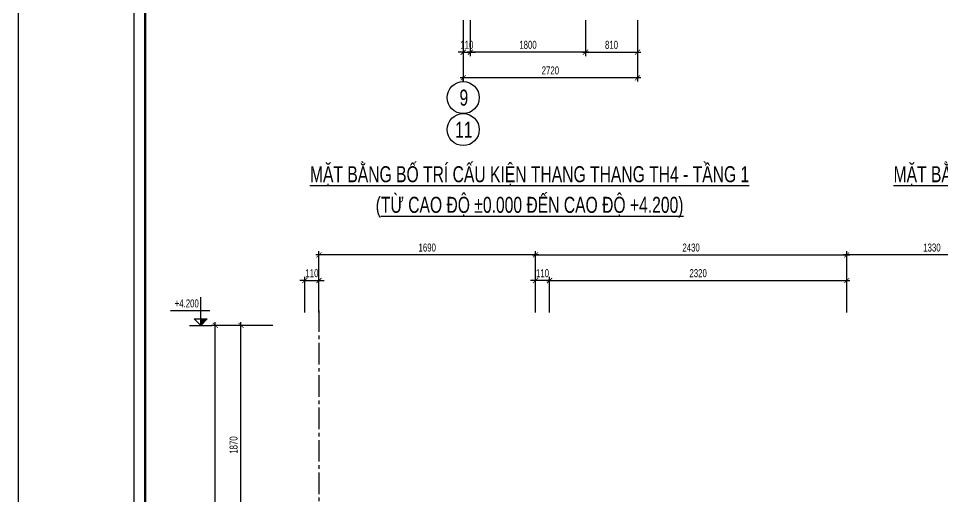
# Model space of a CAD drawing. Header units: millimetres. Extents: x -77370 to 109412, y -14880 to 214694.
# Drawn here: x 0 to 14428, y 14781 to 22248 of the extents above; entities that cross this region are included whole.
import ezdxf
from ezdxf.enums import TextEntityAlignment as Align

# ---------------------------------------------------------------- set-up
doc = ezdxf.new("R2010")
doc.units = ezdxf.units.MM
doc.header["$LTSCALE"] = 300
doc.header["$MEASUREMENT"] = 0
doc.header["$PDMODE"] = 66
doc.linetypes.add('CENTER2', pattern=[1.125, 0.75, -0.125, 0.125, -0.125])
doc.layers.get('0').update_dxf_attribs({"linetype": 'CONTINUOUS'})
doc.layers.get('DEFPOINTS').update_dxf_attribs({"linetype": 'CONTINUOUS'})
for name, color, linetype in [('CDC-KHUNGTEN', 7, 'CONTINUOUS'), ('CDC.01.AXIS', 160, 'CENTER2'), ('CDC.02.DIM', 1, 'CONTINUOUS'), ('CDC.06.TEXT', 2, 'CONTINUOUS')]:
    doc.layers.add(name, color=color, linetype=linetype)
doc.styles.add('KCS_SMTEXT', font='arial.ttf', dxfattribs={"width": 0.7})
doc.styles.add('SMTEXT', font='arial.ttf', dxfattribs={"width": 0.7})
doc.dimstyles.new('KCS_DIM25', dxfattribs={"dimscale": 2, "dimtxt": 62.5, "dimasz": 40, "dimexe": 30, "dimexo": 0, "dimgap": 25, "dimtad": 1, "dimdec": 0, "dimlfac": 0.5, "dimzin": 13, "dimdsep": 46, "dimtxsty": 'KCS_SMTEXT', "dimblk": 'ARCHTICK', "dimcen": 0, "dimdle": 25, "dimclrd": 1, "dimclre": 1, "dimclrt": 2, "dimadec": 0, "dimazin": 0, "dimtfac": 1, "dimtdec": 0, "dimtix": 1, "dimtmove": 2, "dimatfit": 3, "dimfxl": 1, "dimtolj": 1, "dimtzin": 13, "dimarcsym": 0})
doc.dimstyles.new('KCS_DIM50', dxfattribs={"dimscale": 2, "dimtxt": 62.5, "dimasz": 40, "dimexe": 30, "dimexo": 0, "dimgap": 25, "dimtad": 1, "dimdec": 0, "dimzin": 13, "dimdsep": 46, "dimtxsty": 'KCS_SMTEXT', "dimblk": 'ARCHTICK', "dimcen": 0, "dimdle": 25, "dimclrd": 1, "dimclre": 1, "dimclrt": 2, "dimadec": 0, "dimazin": 0, "dimtfac": 1, "dimtdec": 0, "dimtix": 1, "dimtmove": 2, "dimatfit": 3, "dimfxl": 1, "dimtolj": 1, "dimtzin": 13, "dimarcsym": 0})

# ---------------------------------------------------------------- blocks, each defined once
blk = doc.blocks.new('_ArchTick')
at = {"color": 0, "linetype": 'ByBlock', "const_width": 0.15}
blk.add_lwpolyline([(-0.5, -0.5), (0.5, 0.5)], dxfattribs=at)
blk = doc.blocks.new('*D454')
at = {"layer": 'CDC.02.DIM', "color": 1, "lineweight": -2, "transparency": 16777216}
for p, q in [((6945, 22222), (6945, 21262)), ((9665, 22222), (9665, 21262)), ((9715, 21322), (6895, 21322))]:
    blk.add_line(p, q, dxfattribs=at)
at = {"layer": 'DEFPOINTS', "color": 0, "transparency": 16777216}
for p in [(6945, 22222), (9665, 22222), (6945, 21322)]:
    blk.add_point(p, dxfattribs=at)
at = {"layer": 'CDC.02.DIM', "color": 1, "lineweight": -2, "transparency": 16777216, "xscale": 80, "yscale": 80, "zscale": 80, "rotation": 180}
blk.add_blockref('_ArchTick', (6945, 21322), dxfattribs=at)
at = {"layer": 'CDC.02.DIM', "color": 1, "lineweight": -2, "transparency": 16777216, "xscale": 80, "yscale": 80, "zscale": 80}
blk.add_blockref('_ArchTick', (9665, 21322), dxfattribs=at)
at = {"layer": 'CDC.02.DIM', "color": 2, "transparency": 16777216, "insert": (8305, 21436), "char_height": 125, "attachment_point": 5, "style": 'KCS_SMTEXT'}
blk.add_mtext('\\A1;2720', dxfattribs=at)
blk = doc.blocks.new('*D455')
at = {"layer": 'CDC.02.DIM', "color": 1, "lineweight": -2, "transparency": 16777216}
for p, q in [((6945, 22222), (6945, 21662)), ((7055, 22222), (7055, 21662)), ((6945, 21722), (6865, 21722)), ((6945, 21722), (7055, 21722)), ((7055, 21722), (7135, 21722))]:
    blk.add_line(p, q, dxfattribs=at)
at = {"layer": 'DEFPOINTS', "color": 0, "transparency": 16777216}
for p in [(6945, 22222), (7055, 22222), (7055, 21722)]:
    blk.add_point(p, dxfattribs=at)
at = {"layer": 'CDC.02.DIM', "color": 1, "lineweight": -2, "transparency": 16777216, "xscale": 80, "yscale": 80, "zscale": 80}
blk.add_blockref('_ArchTick', (6945, 21722), dxfattribs=at)
at = {"layer": 'CDC.02.DIM', "color": 1, "lineweight": -2, "transparency": 16777216, "xscale": 80, "yscale": 80, "zscale": 80, "rotation": 180}
blk.add_blockref('_ArchTick', (7055, 21722), dxfattribs=at)
at = {"layer": 'CDC.02.DIM', "color": 2, "transparency": 16777216, "insert": (7000, 21836), "char_height": 125, "attachment_point": 5, "style": 'KCS_SMTEXT'}
blk.add_mtext('\\A1;110', dxfattribs=at)
blk = doc.blocks.new('*D462')
at = {"layer": 'CDC.02.DIM', "color": 1, "lineweight": -2, "transparency": 16777216}
for p, q in [((7055, 22222), (7055, 21662)), ((8855, 22222), (8855, 21662)), ((8905, 21722), (7005, 21722))]:
    blk.add_line(p, q, dxfattribs=at)
at = {"layer": 'DEFPOINTS', "color": 0, "transparency": 16777216}
for p in [(7055, 22222), (8855, 22222), (7055, 21722)]:
    blk.add_point(p, dxfattribs=at)
at = {"layer": 'CDC.02.DIM', "color": 1, "lineweight": -2, "transparency": 16777216, "xscale": 80, "yscale": 80, "zscale": 80, "rotation": 180}
blk.add_blockref('_ArchTick', (7055, 21722), dxfattribs=at)
at = {"layer": 'CDC.02.DIM', "color": 1, "lineweight": -2, "transparency": 16777216, "xscale": 80, "yscale": 80, "zscale": 80}
blk.add_blockref('_ArchTick', (8855, 21722), dxfattribs=at)
at = {"layer": 'CDC.02.DIM', "color": 2, "transparency": 16777216, "insert": (7955, 21836), "char_height": 125, "attachment_point": 5, "style": 'KCS_SMTEXT'}
blk.add_mtext('\\A1;1800', dxfattribs=at)
blk = doc.blocks.new('*D333')
at = {"layer": 'CDC.02.DIM', "color": 1, "lineweight": -2, "transparency": 16777216}
for p, q in [((4692, 17655), (4692, 18615)), ((8072, 17655), (8072, 18615)), ((8122, 18555), (4642, 18555))]:
    blk.add_line(p, q, dxfattribs=at)
at = {"layer": 'DEFPOINTS', "color": 0, "transparency": 16777216}
for p in [(4692, 18555), (4692, 17655), (8072, 17655)]:
    blk.add_point(p, dxfattribs=at)
at = {"layer": 'CDC.02.DIM', "color": 1, "lineweight": -2, "transparency": 16777216, "xscale": 80, "yscale": 80, "zscale": 80, "rotation": 180}
blk.add_blockref('_ArchTick', (4692, 18555), dxfattribs=at)
at = {"layer": 'CDC.02.DIM', "color": 1, "lineweight": -2, "transparency": 16777216, "xscale": 80, "yscale": 80, "zscale": 80}
blk.add_blockref('_ArchTick', (8072, 18555), dxfattribs=at)
at = {"layer": 'CDC.02.DIM', "color": 2, "transparency": 16777216, "insert": (6382, 18669), "char_height": 125, "attachment_point": 5, "style": 'KCS_SMTEXT'}
blk.add_mtext('\\A1;1690', dxfattribs=at)
blk = doc.blocks.new('*D334')
at = {"layer": 'CDC.02.DIM', "color": 1, "lineweight": -2, "transparency": 16777216}
for p, q in [((8072, 17655), (8072, 18615)), ((12932, 17655), (12932, 18615)), ((8022, 18555), (12982, 18555))]:
    blk.add_line(p, q, dxfattribs=at)
at = {"layer": 'DEFPOINTS', "color": 0, "transparency": 16777216}
for p in [(12932, 18555), (8072, 17655), (12932, 17655)]:
    blk.add_point(p, dxfattribs=at)
at = {"layer": 'CDC.02.DIM', "color": 1, "lineweight": -2, "transparency": 16777216, "xscale": 80, "yscale": 80, "zscale": 80, "rotation": 180}
blk.add_blockref('_ArchTick', (8072, 18555), dxfattribs=at)
at = {"layer": 'CDC.02.DIM', "color": 1, "lineweight": -2, "transparency": 16777216, "xscale": 80, "yscale": 80, "zscale": 80}
blk.add_blockref('_ArchTick', (12932, 18555), dxfattribs=at)
at = {"layer": 'CDC.02.DIM', "color": 2, "transparency": 16777216, "insert": (10502, 18669), "char_height": 125, "attachment_point": 5, "style": 'KCS_SMTEXT'}
blk.add_mtext('\\A1;2430', dxfattribs=at)
blk = doc.blocks.new('*D335')
at = {"layer": 'CDC.02.DIM', "color": 1, "lineweight": -2, "transparency": 16777216}
for p, q in [((12932, 17655), (12932, 18615)), ((15592, 17655), (15592, 18615)), ((15642, 18555), (12882, 18555))]:
    blk.add_line(p, q, dxfattribs=at)
at = {"layer": 'DEFPOINTS', "color": 0, "transparency": 16777216}
for p in [(12932, 18555), (12932, 17655), (15592, 17655)]:
    blk.add_point(p, dxfattribs=at)
at = {"layer": 'CDC.02.DIM', "color": 1, "lineweight": -2, "transparency": 16777216, "xscale": 80, "yscale": 80, "zscale": 80, "rotation": 180}
blk.add_blockref('_ArchTick', (12932, 18555), dxfattribs=at)
at = {"layer": 'CDC.02.DIM', "color": 1, "lineweight": -2, "transparency": 16777216, "xscale": 80, "yscale": 80, "zscale": 80}
blk.add_blockref('_ArchTick', (15592, 18555), dxfattribs=at)
at = {"layer": 'CDC.02.DIM', "color": 2, "transparency": 16777216, "insert": (14262, 18669), "char_height": 125, "attachment_point": 5, "style": 'KCS_SMTEXT'}
blk.add_mtext('\\A1;1330', dxfattribs=at)
blk = doc.blocks.new('*D338')
at = {"layer": 'CDC.02.DIM', "color": 1, "lineweight": -2, "transparency": 16777216}
for p, q in [((4472, 17655), (4472, 18215)), ((4692, 17655), (4692, 18215)), ((4472, 18155), (4392, 18155)), ((4472, 18155), (4692, 18155)), ((4692, 18155), (4772, 18155))]:
    blk.add_line(p, q, dxfattribs=at)
at = {"layer": 'DEFPOINTS', "color": 0, "transparency": 16777216}
for p in [(4692, 18155), (4472, 17655), (4692, 17655)]:
    blk.add_point(p, dxfattribs=at)
at = {"layer": 'CDC.02.DIM', "color": 1, "lineweight": -2, "transparency": 16777216, "xscale": 80, "yscale": 80, "zscale": 80}
blk.add_blockref('_ArchTick', (4472, 18155), dxfattribs=at)
at = {"layer": 'CDC.02.DIM', "color": 1, "lineweight": -2, "transparency": 16777216, "xscale": 80, "yscale": 80, "zscale": 80, "rotation": 180}
blk.add_blockref('_ArchTick', (4692, 18155), dxfattribs=at)
at = {"layer": 'CDC.02.DIM', "color": 2, "transparency": 16777216, "insert": (4582, 18269), "char_height": 125, "attachment_point": 5, "style": 'KCS_SMTEXT'}
blk.add_mtext('\\A1;110', dxfattribs=at)
blk = doc.blocks.new('*D341')
at = {"layer": 'CDC.02.DIM', "color": 1, "lineweight": -2, "transparency": 16777216}
for p, q in [((3473, 13665), (3473, 17505)), ((3973, 17455), (3413, 17455)), ((3973, 13715), (3413, 13715))]:
    blk.add_line(p, q, dxfattribs=at)
at = {"layer": 'DEFPOINTS', "color": 0, "transparency": 16777216}
for p in [(3473, 17455), (3973, 17455), (3973, 13715)]:
    blk.add_point(p, dxfattribs=at)
at = {"layer": 'CDC.02.DIM', "color": 1, "lineweight": -2, "transparency": 16777216, "xscale": 80, "yscale": 80, "zscale": 80}
for p, rotation in [((3473, 17455), 90), ((3473, 13715), 270)]:
    blk.add_blockref('_ArchTick', p, dxfattribs=dict(at, rotation=rotation))
at = {"layer": 'CDC.02.DIM', "color": 2, "transparency": 16777216, "insert": (3359, 15585), "char_height": 125, "attachment_point": 5, "rotation": 90, "style": 'KCS_SMTEXT'}
blk.add_mtext('\\A1;1870', dxfattribs=at)
blk = doc.blocks.new('*D348')
at = {"layer": 'CDC.02.DIM', "color": 1, "lineweight": -2, "transparency": 16777216}
for p, q in [((3073, 10305), (3073, 17505)), ((3573, 17455), (3013, 17455)), ((3573, 10355), (3013, 10355))]:
    blk.add_line(p, q, dxfattribs=at)
at = {"layer": 'DEFPOINTS', "color": 0, "transparency": 16777216}
for p in [(3073, 17455), (3573, 17455), (3573, 10355)]:
    blk.add_point(p, dxfattribs=at)
at = {"layer": 'CDC.02.DIM', "color": 1, "lineweight": -2, "transparency": 16777216, "xscale": 80, "yscale": 80, "zscale": 80}
for p, rotation in [((3073, 17455), 90), ((3073, 10355), 270)]:
    blk.add_blockref('_ArchTick', p, dxfattribs=dict(at, rotation=rotation))
at = {"layer": 'CDC.02.DIM', "color": 2, "transparency": 16777216, "insert": (2959, 13472), "char_height": 125, "attachment_point": 5, "rotation": 90, "style": 'KCS_SMTEXT'}
blk.add_mtext('\\A1;3550', dxfattribs=at)
blk = doc.blocks.new('*D466')
at = {"layer": 'CDC.02.DIM', "color": 1, "lineweight": -2, "transparency": 16777216}
for p, q in [((8855, 22222), (8855, 21662)), ((9665, 22222), (9665, 21662)), ((8805, 21722), (9715, 21722))]:
    blk.add_line(p, q, dxfattribs=at)
at = {"layer": 'DEFPOINTS', "color": 0, "transparency": 16777216}
for p in [(8855, 22222), (9665, 22222), (9665, 21722)]:
    blk.add_point(p, dxfattribs=at)
at = {"layer": 'CDC.02.DIM', "color": 1, "lineweight": -2, "transparency": 16777216, "xscale": 80, "yscale": 80, "zscale": 80, "rotation": 180}
blk.add_blockref('_ArchTick', (8855, 21722), dxfattribs=at)
at = {"layer": 'CDC.02.DIM', "color": 1, "lineweight": -2, "transparency": 16777216, "xscale": 80, "yscale": 80, "zscale": 80}
blk.add_blockref('_ArchTick', (9665, 21722), dxfattribs=at)
at = {"layer": 'CDC.02.DIM', "color": 2, "transparency": 16777216, "insert": (9260, 21836), "char_height": 125, "attachment_point": 5, "style": 'KCS_SMTEXT'}
blk.add_mtext('\\A1;810', dxfattribs=at)
blk = doc.blocks.new('*D1451')
at = {"layer": 'CDC.02.DIM', "color": 1, "lineweight": -2, "transparency": 16777216}
for p, q in [((8293, 17655), (8293, 18215)), ((12932, 17655), (12932, 18215)), ((8243, 18155), (12982, 18155))]:
    blk.add_line(p, q, dxfattribs=at)
at = {"layer": 'DEFPOINTS', "color": 0, "transparency": 16777216}
for p in [(12932, 18155), (8293, 17655), (12932, 17655)]:
    blk.add_point(p, dxfattribs=at)
at = {"layer": 'CDC.02.DIM', "color": 1, "lineweight": -2, "transparency": 16777216, "xscale": 80, "yscale": 80, "zscale": 80, "rotation": 180}
blk.add_blockref('_ArchTick', (8293, 18155), dxfattribs=at)
at = {"layer": 'CDC.02.DIM', "color": 1, "lineweight": -2, "transparency": 16777216, "xscale": 80, "yscale": 80, "zscale": 80}
blk.add_blockref('_ArchTick', (12932, 18155), dxfattribs=at)
at = {"layer": 'CDC.02.DIM', "color": 2, "transparency": 16777216, "insert": (10612, 18269), "char_height": 125, "attachment_point": 5, "style": 'KCS_SMTEXT'}
blk.add_mtext('\\A1;2320', dxfattribs=at)
blk = doc.blocks.new('*D1452')
at = {"layer": 'CDC.02.DIM', "color": 1, "lineweight": -2, "transparency": 16777216}
for p, q in [((8072, 17655), (8072, 18215)), ((8293, 17655), (8293, 18215)), ((8072, 18155), (7992, 18155)), ((8293, 18155), (8072, 18155)), ((8293, 18155), (8373, 18155))]:
    blk.add_line(p, q, dxfattribs=at)
at = {"layer": 'DEFPOINTS', "color": 0, "transparency": 16777216}
for p in [(8072, 18155), (8072, 17655), (8293, 17655)]:
    blk.add_point(p, dxfattribs=at)
at = {"layer": 'CDC.02.DIM', "color": 1, "lineweight": -2, "transparency": 16777216, "xscale": 80, "yscale": 80, "zscale": 80}
blk.add_blockref('_ArchTick', (8072, 18155), dxfattribs=at)
at = {"layer": 'CDC.02.DIM', "color": 1, "lineweight": -2, "transparency": 16777216, "xscale": 80, "yscale": 80, "zscale": 80, "rotation": 180}
blk.add_blockref('_ArchTick', (8293, 18155), dxfattribs=at)
at = {"layer": 'CDC.02.DIM', "color": 2, "transparency": 16777216, "insert": (8182, 18269), "char_height": 125, "attachment_point": 5, "style": 'KCS_SMTEXT'}
blk.add_mtext('\\A1;110', dxfattribs=at)
blk = doc.blocks.new('Khung tên chuẩn')
at = {"layer": 'CDC-KHUNGTEN', "color": 8}
blk.add_lwpolyline([(75096, 1100), (83000, 1100), (83000, 58300), (3000, 58300), (3000, 1100), (75096, 1100)], dxfattribs=at)
at = {"layer": 'CDC-KHUNGTEN', "color": 255, "lineweight": 60}
blk.add_lwpolyline([(74900, 1400), (74900, 58000), (3300, 58000), (3300, 1400), (74900, 1400)], close=True, dxfattribs=at)
at = {"layer": 'DEFPOINTS', "color": 1, "ltscale": 0.2}
blk.add_lwpolyline([(0, 0), (0, 59400), (84100, 59400), (84100, 0), (0, 0)], close=True, dxfattribs=at)

msp = doc.modelspace()

# ---------------------------------------------------------------- linework, layer by layer
at = {"layer": 'CDC.01.AXIS', "ltscale": 1.5}
msp.add_line((4692, 17688.4), (4692, 7254.1), dxfattribs=at)
at = {"layer": 'CDC.02.DIM'}
msp.add_line((6944.5, 21261.9), (6944.5, 21316.9), dxfattribs=at)
at = {"layer": 'CDC.02.DIM', "color": 1, "linetype": 'ByBlock'}
for p, q in [((2844.6, 17454.9), (2844.6, 17896.1)), ((2371.2, 17688.4), (2988.5, 17688.4)), ((2743.9, 17555.6), (2945.2, 17555.6)), ((2844.6, 17454.9), (2743.9, 17555.6)), ((2844.6, 17454.9), (2945.2, 17555.6)), ((2671.4, 17454.9), (3017.8, 17454.9))]:
    msp.add_line(p, q, dxfattribs=at)
at = {"layer": 'CDC.02.DIM'}
for centre in [(6944.5, 21011.9), (6944.5, 20511.9)]:
    msp.add_circle(centre, 250, dxfattribs=at)
msp.add_solid([(2945.2, 17555.6), (2844.6, 17454.9), (2844.6, 17555.6)], dxfattribs=at)

# ---------------------------------------------------------------- block references
at = {"xscale": 0.5999999999985448, "yscale": 0.5999999999985448, "zscale": 0.5999999999985448}
msp.add_blockref('Khung tên chuẩn', (0, 0), dxfattribs=at)

# ---------------------------------------------------------------- texts
at = {"layer": 'CDC.02.DIM', "color": 4, "style": 'SMTEXT', "width": 0.7}
for s, p in [('9', (6954, 21011.9)), ('11', (6954, 20511.9))]:
    msp.add_text(s, height=250, dxfattribs=at).set_placement(p, align=Align.MIDDLE)
at = {"layer": 'CDC.02.DIM', "color": 2, "linetype": 'ByBlock', "style": 'SMTEXT', "width": 0.7}
msp.add_text('+4.200', height=125, dxfattribs=at).set_placement((2438.6, 17735.1))
at = {"layer": 'CDC.06.TEXT', "color": 4, "style": 'SMTEXT', "width": 0.7}
for s, p in [('%%UMẶT BẰNG BỐ TRÍ CẤU KIỆN THANG THANG TH4 - TẦNG 1', (7980.2, 19825.7)), ('%%UMẶT BẰNG BỐ TRÍ CẤU KIỆN THANG THANG TH4 - TẦNG 1', (17092.6, 19825.7)), ('(%%UTỪ CAO ĐỘ %%P0.000 ĐẾN CAO ĐỘ +4.200)', (7980.2, 19337.6))]:
    msp.add_text(s, height=250, dxfattribs=at).set_placement(p, align=Align.MIDDLE)

# ---------------------------------------------------------------- dimensions: what is measured, and where the dimension line sits
at = {"layer": 'CDC.02.DIM'}
for base, p1, p2, dimstyle, picture, middle in [((7054.5, 21721.9), (6944.5, 22221.9), (7054.5, 22221.9), 'KCS_DIM50', '*D455', (6999.5, 21835.7)), ((9664.5, 21721.9), (8854.5, 22221.9), (9664.5, 22221.9), 'KCS_DIM50', '*D466', (9259.5, 21835.7)), ((4692, 18554.9), (8072, 17654.9), (4692, 17654.9), 'KCS_DIM25', '*D333', (6382, 18668.7)), ((12932, 18554.9), (15592, 17654.9), (12932, 17654.9), 'KCS_DIM25', '*D335', (14262, 18668.8)), ((8072, 18154.9), (8292.7, 17654.9), (8072, 17654.9), 'KCS_DIM25', '*D1452', (8182.4, 18268.7))]:
    dim = msp.add_linear_dim(base=base, p1=p1, p2=p2, dimstyle=dimstyle, dxfattribs=at)
    dim.commit()
    dim.dimension.update_dxf_attribs({"geometry": picture, "text_midpoint": middle})
for base, p1, p2, angle, dimstyle, picture, middle in [((6944.5, 21321.9), (9664.5, 22221.9), (6944.5, 22221.9), 180, 'KCS_DIM50', '*D454', (8304.5, 21435.7)), ((7054.5, 21721.9), (8854.5, 22221.9), (7054.5, 22221.9), 180, 'KCS_DIM50', '*D462', (7954.5, 21835.7)), ((12932, 18554.9), (8072, 17654.9), (12932, 17654.9), 180, 'KCS_DIM25', '*D334', (10502, 18668.8)), ((4692, 18154.9), (4472, 17654.9), (4692, 17654.9), 180, 'KCS_DIM25', '*D338', (4582, 18268.7)), ((12932, 18154.9), (8292.7, 17654.9), (12932, 17654.9), 180, 'KCS_DIM25', '*D1451', (10612.4, 18268.8)), ((3472.8, 17454.9), (3972.8, 13714.9), (3972.8, 17454.9), 270, 'KCS_DIM25', '*D341', (3359, 15584.9))]:
    dim = msp.add_linear_dim(base=base, p1=p1, p2=p2, angle=angle, dimstyle=dimstyle, dxfattribs=at)
    dim.commit()
    dim.dimension.update_dxf_attribs({"geometry": picture, "text_midpoint": middle})
dim = msp.add_linear_dim(base=(3072.8, 17454.9), p1=(3572.8, 10354.9), p2=(3572.8, 17454.9), angle=270, dimstyle='KCS_DIM25', dxfattribs=at)
dim.commit()
dim.dimension.update_dxf_attribs({"geometry": '*D348', "text_midpoint": (2958.9, 13471.7), "dimtype": 160})

doc.saveas('drawing.dxf')
